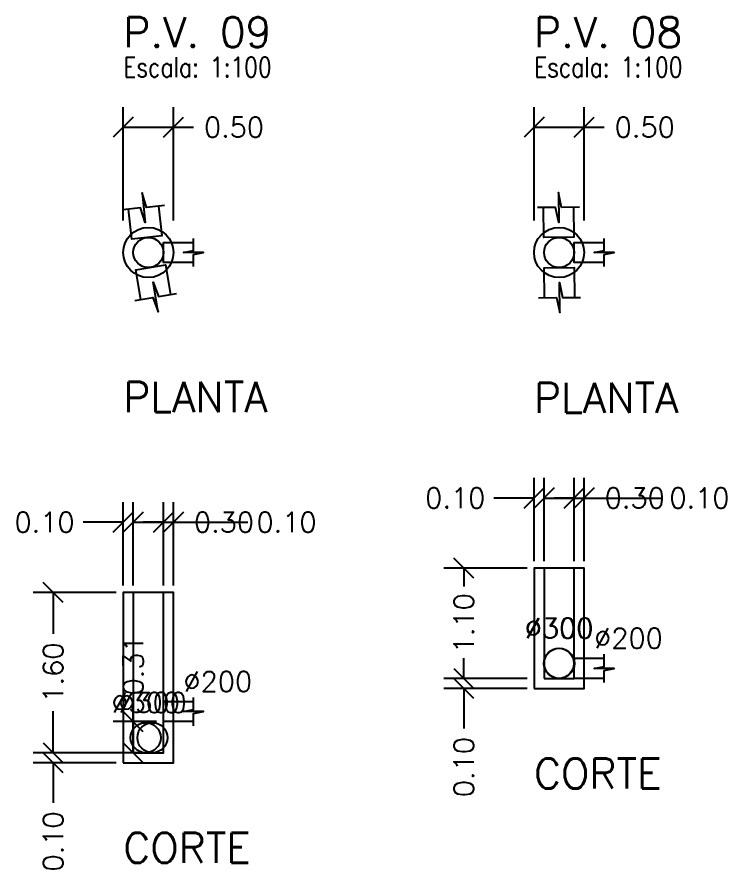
# Model space of a CAD drawing. Extents: x -6997814 to 14282083, y -16 to 289481930.
# Drawn here: x 363530.02 to 363537.1, y 7352387.64 to 7352396.14 of the extents above; entities that cross this region are included whole.
import ezdxf
from ezdxf.enums import TextEntityAlignment as Align

# ---------------------------------------------------------------- set-up
doc = ezdxf.new("R2010")
doc.units = 0
doc.header["$LTSCALE"] = 6.5
doc.header["$PDMODE"] = 3
doc.header["$PDSIZE"] = -0.3
doc.layers.get('0').update_dxf_attribs({"linetype": 'CONTINUOUS'})
doc.layers.get('Defpoints').update_dxf_attribs({"linetype": 'CONTINUOUS'})
for name, color, linetype in [('DETALHE_POCO_COT', 8, 'CONTINUOUS'), ('DETALHE_POCO_FOR', 7, 'CONTINUOUS'), ('DETALHE_POCO_TIT', 5, 'CONTINUOUS'), ('DETALHE_POCO_TUB', 4, 'CONTINUOUS'), ('DETALHE_POCO_TXT', 7, 'CONTINUOUS')]:
    doc.layers.add(name, color=color, linetype=linetype)
doc.styles.add('ROMANS', font='romans.shx')
doc.styles.get("Standard").update_dxf_attribs({"font": 'simplex.shx'})
doc.dimstyles.get("Standard").update_dxf_attribs({"dimtxt": 0.18, "dimasz": 0.18, "dimexe": 0.18, "dimexo": 0.0625, "dimgap": 0.09, "dimtad": 0, "dimtih": 1, "dimtoh": 1, "dimdec": 4, "dimzin": 0, "dimdsep": 46, "dimtxsty": 'Standard', "dimcen": 0.09, "dimadec": 0, "dimazin": 0, "dimtfac": 1, "dimtdec": 4, "dimtofl": 0, "dimtmove": 0, "dimatfit": 3, "dimfxl": 1, "dimtolj": 1, "dimtzin": 0, "dimarcsym": 0})

# ---------------------------------------------------------------- blocks, each defined once
blk = doc.blocks.new('_OBLIQUE')
at = {"color": 0, "linetype": 'ByBlock'}
blk.add_line((-0.5, -0.5), (0.5, 0.5), dxfattribs=at)
blk = doc.blocks.new('*D413')
at = {"layer": 'Defpoints', "color": 0, "lineweight": -2, "transparency": 16777216}
for p in [(363531.5799, 7352395.045), (363531.0799, 7352394.045), (363531.5799, 7352394.045)]:
    blk.add_point(p, dxfattribs=at)
at = {"layer": 'DETALHE_POCO_COT', "color": 0, "lineweight": -2, "transparency": 16777216}
for p, q in [((363531.0799, 7352394.1144), (363531.0799, 7352395.245)), ((363531.5799, 7352394.1144), (363531.5799, 7352395.245)), ((363531.0799, 7352395.045), (363531.5799, 7352395.045)), ((363531.5799, 7352395.045), (363531.7799, 7352395.045))]:
    blk.add_line(p, q, dxfattribs=at)
at = {"layer": 'DETALHE_POCO_COT', "color": 0, "lineweight": -2, "transparency": 16777216, "xscale": 0.2, "yscale": 0.2, "zscale": 0.2, "rotation": 180}
blk.add_blockref('_OBLIQUE', (363531.0799, 7352395.045), dxfattribs=at)
at = {"layer": 'DETALHE_POCO_COT', "color": 0, "lineweight": -2, "transparency": 16777216, "xscale": 0.2, "yscale": 0.2, "zscale": 0.2}
blk.add_blockref('_OBLIQUE', (363531.5799, 7352395.045), dxfattribs=at)
at = {"layer": 'DETALHE_POCO_COT', "color": 0, "lineweight": -2, "transparency": 16777216, "insert": (363532.1846, 7352395.045), "char_height": 0.2, "attachment_point": 5}
blk.add_mtext('\\A1;0.50', dxfattribs=at)
blk = doc.blocks.new('*D414')
at = {"layer": 'Defpoints', "color": 0, "lineweight": -2, "transparency": 16777216}
for p in [(363530.3799, 7352390.4029), (363531.0799, 7352390.4029), (363531.0799, 7352388.8029)]:
    blk.add_point(p, dxfattribs=at)
at = {"layer": 'DETALHE_POCO_COT', "color": 0, "lineweight": -2, "transparency": 16777216}
for p, q in [((363531.0104, 7352390.4029), (363530.1799, 7352390.4029)), ((363530.3799, 7352390.4029), (363530.3799, 7352389.9886)), ((363530.3799, 7352388.8029), (363530.3799, 7352389.2172)), ((363531.0104, 7352388.8029), (363530.1799, 7352388.8029))]:
    blk.add_line(p, q, dxfattribs=at)
at = {"layer": 'DETALHE_POCO_COT', "color": 0, "lineweight": -2, "transparency": 16777216, "xscale": 0.2, "yscale": 0.2, "zscale": 0.2}
for p, rotation in [((363530.3799, 7352390.4029), 90), ((363530.3799, 7352388.8029), 270)]:
    blk.add_blockref('_OBLIQUE', p, dxfattribs=dict(at, rotation=rotation))
at = {"layer": 'DETALHE_POCO_COT', "color": 0, "lineweight": -2, "transparency": 16777216, "insert": (363530.3799, 7352389.6029), "char_height": 0.2, "attachment_point": 5, "rotation": 90}
blk.add_mtext('\\A1;1.60', dxfattribs=at)
blk = doc.blocks.new('*D415')
at = {"layer": 'Defpoints', "color": 0, "lineweight": -2, "transparency": 16777216}
for p in [(363531.1799, 7352391.1029), (363531.0799, 7352390.4029), (363531.1799, 7352390.4029)]:
    blk.add_point(p, dxfattribs=at)
at = {"layer": 'DETALHE_POCO_COT', "color": 0, "lineweight": -2, "transparency": 16777216}
for p, q in [((363531.0799, 7352390.4723), (363531.0799, 7352391.3029)), ((363531.1799, 7352390.4723), (363531.1799, 7352391.3029)), ((363531.0799, 7352391.1029), (363530.6799, 7352391.1029)), ((363531.1799, 7352391.1029), (363531.3799, 7352391.1029))]:
    blk.add_line(p, q, dxfattribs=at)
at = {"layer": 'DETALHE_POCO_COT', "color": 0, "lineweight": -2, "transparency": 16777216, "xscale": 0.2, "yscale": 0.2, "zscale": 0.2}
blk.add_blockref('_OBLIQUE', (363531.0799, 7352391.1029), dxfattribs=at)
at = {"layer": 'DETALHE_POCO_COT', "color": 0, "lineweight": -2, "transparency": 16777216, "xscale": 0.2, "yscale": 0.2, "zscale": 0.2, "rotation": 180}
blk.add_blockref('_OBLIQUE', (363531.1799, 7352391.1029), dxfattribs=at)
at = {"layer": 'DETALHE_POCO_COT', "color": 0, "lineweight": -2, "transparency": 16777216, "insert": (363530.2941, 7352391.1029), "char_height": 0.2, "attachment_point": 5}
blk.add_mtext('\\A1;0.10', dxfattribs=at)
blk = doc.blocks.new('*D416')
at = {"layer": 'Defpoints', "color": 0, "lineweight": -2, "transparency": 16777216}
for p in [(363531.4799, 7352391.1029), (363531.1799, 7352390.4029), (363531.4799, 7352390.4029)]:
    blk.add_point(p, dxfattribs=at)
at = {"layer": 'DETALHE_POCO_COT', "color": 0, "lineweight": -2, "transparency": 16777216}
for p, q in [((363531.1799, 7352390.4723), (363531.1799, 7352391.3029)), ((363531.4799, 7352390.4723), (363531.4799, 7352391.3029)), ((363531.1799, 7352391.1029), (363531.4799, 7352391.1029)), ((363531.4799, 7352391.1029), (363531.6799, 7352391.1029))]:
    blk.add_line(p, q, dxfattribs=at)
at = {"layer": 'DETALHE_POCO_COT', "color": 0, "lineweight": -2, "transparency": 16777216, "xscale": 0.2, "yscale": 0.2, "zscale": 0.2, "rotation": 180}
blk.add_blockref('_OBLIQUE', (363531.1799, 7352391.1029), dxfattribs=at)
at = {"layer": 'DETALHE_POCO_COT', "color": 0, "lineweight": -2, "transparency": 16777216, "xscale": 0.2, "yscale": 0.2, "zscale": 0.2}
blk.add_blockref('_OBLIQUE', (363531.4799, 7352391.1029), dxfattribs=at)
at = {"layer": 'DETALHE_POCO_COT', "color": 0, "lineweight": -2, "transparency": 16777216, "insert": (363532.0846, 7352391.1029), "char_height": 0.2, "attachment_point": 5}
blk.add_mtext('\\A1;0.30', dxfattribs=at)
blk = doc.blocks.new('*D417')
at = {"layer": 'Defpoints', "color": 0, "lineweight": -2, "transparency": 16777216}
for p in [(363531.5799, 7352391.1029), (363531.4799, 7352390.4029), (363531.5799, 7352390.4029)]:
    blk.add_point(p, dxfattribs=at)
at = {"layer": 'DETALHE_POCO_COT', "color": 0, "lineweight": -2, "transparency": 16777216}
for p, q in [((363531.4799, 7352390.4723), (363531.4799, 7352391.3029)), ((363531.5799, 7352390.4723), (363531.5799, 7352391.3029)), ((363531.4799, 7352391.1029), (363531.2799, 7352391.1029)), ((363531.5799, 7352391.1029), (363532.323, 7352391.1029))]:
    blk.add_line(p, q, dxfattribs=at)
at = {"layer": 'DETALHE_POCO_COT', "color": 0, "lineweight": -2, "transparency": 16777216, "xscale": 0.2, "yscale": 0.2, "zscale": 0.2}
blk.add_blockref('_OBLIQUE', (363531.4799, 7352391.1029), dxfattribs=at)
at = {"layer": 'DETALHE_POCO_COT', "color": 0, "lineweight": -2, "transparency": 16777216, "xscale": 0.2, "yscale": 0.2, "zscale": 0.2, "rotation": 180}
blk.add_blockref('_OBLIQUE', (363531.5799, 7352391.1029), dxfattribs=at)
at = {"layer": 'DETALHE_POCO_COT', "color": 0, "lineweight": -2, "transparency": 16777216, "insert": (363532.7087, 7352391.1029), "char_height": 0.2, "attachment_point": 5}
blk.add_mtext('\\A1;0.10', dxfattribs=at)
blk = doc.blocks.new('*D418')
at = {"layer": 'Defpoints', "color": 0, "lineweight": -2, "transparency": 16777216}
for p in [(363530.3799, 7352388.8029), (363531.0799, 7352388.8029), (363531.0799, 7352388.7029)]:
    blk.add_point(p, dxfattribs=at)
at = {"layer": 'DETALHE_POCO_COT', "color": 0, "lineweight": -2, "transparency": 16777216}
for p, q in [((363530.3799, 7352388.8029), (363530.3799, 7352389.0029)), ((363531.0104, 7352388.8029), (363530.1799, 7352388.8029)), ((363531.0104, 7352388.7029), (363530.1799, 7352388.7029)), ((363530.3799, 7352388.7029), (363530.3799, 7352388.3029))]:
    blk.add_line(p, q, dxfattribs=at)
at = {"layer": 'DETALHE_POCO_COT', "color": 0, "lineweight": -2, "transparency": 16777216, "xscale": 0.2, "yscale": 0.2, "zscale": 0.2}
for p, rotation in [((363530.3799, 7352388.8029), 270), ((363530.3799, 7352388.7029), 90)]:
    blk.add_blockref('_OBLIQUE', p, dxfattribs=dict(at, rotation=rotation))
at = {"layer": 'DETALHE_POCO_COT', "color": 0, "lineweight": -2, "transparency": 16777216, "insert": (363530.3799, 7352387.9172), "char_height": 0.2, "attachment_point": 5, "rotation": 90}
blk.add_mtext('\\A1;0.10', dxfattribs=at)
blk = doc.blocks.new('*D419')
at = {"layer": 'Defpoints', "color": 0, "lineweight": -2, "transparency": 16777216}
for p in [(363531.1799, 7352389.1129), (363531.4799, 7352389.1129), (363531.4799, 7352388.8029)]:
    blk.add_point(p, dxfattribs=at)
at = {"layer": 'DETALHE_POCO_COT', "color": 0, "lineweight": -2, "transparency": 16777216}
for p, q in [((363531.1799, 7352389.1129), (363531.1799, 7352389.3129)), ((363531.4104, 7352389.1129), (363530.9799, 7352389.1129)), ((363531.1799, 7352388.8029), (363531.1799, 7352389.1129)), ((363531.4104, 7352388.8029), (363530.9799, 7352388.8029))]:
    blk.add_line(p, q, dxfattribs=at)
at = {"layer": 'DETALHE_POCO_COT', "color": 0, "lineweight": -2, "transparency": 16777216, "xscale": 0.2, "yscale": 0.2, "zscale": 0.2}
for p, rotation in [((363531.1799, 7352389.1129), 90), ((363531.1799, 7352388.8029), 270)]:
    blk.add_blockref('_OBLIQUE', p, dxfattribs=dict(at, rotation=rotation))
at = {"layer": 'DETALHE_POCO_COT', "color": 0, "lineweight": -2, "transparency": 16777216, "insert": (363531.1799, 7352389.6748), "char_height": 0.2, "attachment_point": 5, "rotation": 90}
blk.add_mtext('\\A1;0.31', dxfattribs=at)
blk = doc.blocks.new('*D420')
at = {"layer": 'Defpoints', "color": 0, "lineweight": -2, "transparency": 16777216}
for p in [(363535.6784, 7352395.045), (363535.1784, 7352394.045), (363535.6784, 7352394.045)]:
    blk.add_point(p, dxfattribs=at)
at = {"layer": 'DETALHE_POCO_COT', "color": 0, "lineweight": -2, "transparency": 16777216}
for p, q in [((363535.1784, 7352394.1144), (363535.1784, 7352395.245)), ((363535.6784, 7352394.1144), (363535.6784, 7352395.245)), ((363535.1784, 7352395.045), (363535.6784, 7352395.045)), ((363535.6784, 7352395.045), (363535.8784, 7352395.045))]:
    blk.add_line(p, q, dxfattribs=at)
at = {"layer": 'DETALHE_POCO_COT', "color": 0, "lineweight": -2, "transparency": 16777216, "xscale": 0.2, "yscale": 0.2, "zscale": 0.2, "rotation": 180}
blk.add_blockref('_OBLIQUE', (363535.1784, 7352395.045), dxfattribs=at)
at = {"layer": 'DETALHE_POCO_COT', "color": 0, "lineweight": -2, "transparency": 16777216, "xscale": 0.2, "yscale": 0.2, "zscale": 0.2}
blk.add_blockref('_OBLIQUE', (363535.6784, 7352395.045), dxfattribs=at)
at = {"layer": 'DETALHE_POCO_COT', "color": 0, "lineweight": -2, "transparency": 16777216, "insert": (363536.2832, 7352395.045), "char_height": 0.2, "attachment_point": 5}
blk.add_mtext('\\A1;0.50', dxfattribs=at)
blk = doc.blocks.new('*D421')
at = {"layer": 'Defpoints', "color": 0, "lineweight": -2, "transparency": 16777216}
for p in [(363534.4784, 7352390.645), (363535.1784, 7352390.645), (363535.1784, 7352389.545)]:
    blk.add_point(p, dxfattribs=at)
at = {"layer": 'DETALHE_POCO_COT', "color": 0, "lineweight": -2, "transparency": 16777216}
for p, q in [((363535.109, 7352390.645), (363534.2784, 7352390.645)), ((363534.4784, 7352390.645), (363534.4784, 7352390.4617)), ((363534.4784, 7352389.545), (363534.4784, 7352389.7283)), ((363535.109, 7352389.545), (363534.2784, 7352389.545))]:
    blk.add_line(p, q, dxfattribs=at)
at = {"layer": 'DETALHE_POCO_COT', "color": 0, "lineweight": -2, "transparency": 16777216, "xscale": 0.2, "yscale": 0.2, "zscale": 0.2}
for p, rotation in [((363534.4784, 7352390.645), 90), ((363534.4784, 7352389.545), 270)]:
    blk.add_blockref('_OBLIQUE', p, dxfattribs=dict(at, rotation=rotation))
at = {"layer": 'DETALHE_POCO_COT', "color": 0, "lineweight": -2, "transparency": 16777216, "insert": (363534.4784, 7352390.095), "char_height": 0.2, "attachment_point": 5, "rotation": 90}
blk.add_mtext('\\A1;1.10', dxfattribs=at)
blk = doc.blocks.new('*D422')
at = {"layer": 'Defpoints', "color": 0, "lineweight": -2, "transparency": 16777216}
for p in [(363535.2784, 7352391.345), (363535.1784, 7352390.645), (363535.2784, 7352390.645)]:
    blk.add_point(p, dxfattribs=at)
at = {"layer": 'DETALHE_POCO_COT', "color": 0, "lineweight": -2, "transparency": 16777216}
for p, q in [((363535.1784, 7352390.7144), (363535.1784, 7352391.545)), ((363535.2784, 7352390.7144), (363535.2784, 7352391.545)), ((363535.1784, 7352391.345), (363534.7784, 7352391.345)), ((363535.2784, 7352391.345), (363535.4784, 7352391.345))]:
    blk.add_line(p, q, dxfattribs=at)
at = {"layer": 'DETALHE_POCO_COT', "color": 0, "lineweight": -2, "transparency": 16777216, "xscale": 0.2, "yscale": 0.2, "zscale": 0.2}
blk.add_blockref('_OBLIQUE', (363535.1784, 7352391.345), dxfattribs=at)
at = {"layer": 'DETALHE_POCO_COT', "color": 0, "lineweight": -2, "transparency": 16777216, "xscale": 0.2, "yscale": 0.2, "zscale": 0.2, "rotation": 180}
blk.add_blockref('_OBLIQUE', (363535.2784, 7352391.345), dxfattribs=at)
at = {"layer": 'DETALHE_POCO_COT', "color": 0, "lineweight": -2, "transparency": 16777216, "insert": (363534.3927, 7352391.345), "char_height": 0.2, "attachment_point": 5}
blk.add_mtext('\\A1;0.10', dxfattribs=at)
blk = doc.blocks.new('*D423')
at = {"layer": 'Defpoints', "color": 0, "lineweight": -2, "transparency": 16777216}
for p in [(363535.5784, 7352391.345), (363535.2784, 7352390.645), (363535.5784, 7352390.645)]:
    blk.add_point(p, dxfattribs=at)
at = {"layer": 'DETALHE_POCO_COT', "color": 0, "lineweight": -2, "transparency": 16777216}
for p, q in [((363535.2784, 7352390.7144), (363535.2784, 7352391.545)), ((363535.5784, 7352390.7144), (363535.5784, 7352391.545)), ((363535.2784, 7352391.345), (363535.5784, 7352391.345)), ((363535.5784, 7352391.345), (363535.7784, 7352391.345))]:
    blk.add_line(p, q, dxfattribs=at)
at = {"layer": 'DETALHE_POCO_COT', "color": 0, "lineweight": -2, "transparency": 16777216, "xscale": 0.2, "yscale": 0.2, "zscale": 0.2, "rotation": 180}
blk.add_blockref('_OBLIQUE', (363535.2784, 7352391.345), dxfattribs=at)
at = {"layer": 'DETALHE_POCO_COT', "color": 0, "lineweight": -2, "transparency": 16777216, "xscale": 0.2, "yscale": 0.2, "zscale": 0.2}
blk.add_blockref('_OBLIQUE', (363535.5784, 7352391.345), dxfattribs=at)
at = {"layer": 'DETALHE_POCO_COT', "color": 0, "lineweight": -2, "transparency": 16777216, "insert": (363536.1832, 7352391.345), "char_height": 0.2, "attachment_point": 5}
blk.add_mtext('\\A1;0.30', dxfattribs=at)
blk = doc.blocks.new('*D424')
at = {"layer": 'Defpoints', "color": 0, "lineweight": -2, "transparency": 16777216}
for p in [(363535.6784, 7352391.345), (363535.5784, 7352390.645), (363535.6784, 7352390.645)]:
    blk.add_point(p, dxfattribs=at)
at = {"layer": 'DETALHE_POCO_COT', "color": 0, "lineweight": -2, "transparency": 16777216}
for p, q in [((363535.5784, 7352390.7144), (363535.5784, 7352391.545)), ((363535.6784, 7352390.7144), (363535.6784, 7352391.545)), ((363535.5784, 7352391.345), (363535.3784, 7352391.345)), ((363535.6784, 7352391.345), (363536.4436, 7352391.345))]:
    blk.add_line(p, q, dxfattribs=at)
at = {"layer": 'DETALHE_POCO_COT', "color": 0, "lineweight": -2, "transparency": 16777216, "xscale": 0.2, "yscale": 0.2, "zscale": 0.2}
blk.add_blockref('_OBLIQUE', (363535.5784, 7352391.345), dxfattribs=at)
at = {"layer": 'DETALHE_POCO_COT', "color": 0, "lineweight": -2, "transparency": 16777216, "xscale": 0.2, "yscale": 0.2, "zscale": 0.2, "rotation": 180}
blk.add_blockref('_OBLIQUE', (363535.6784, 7352391.345), dxfattribs=at)
at = {"layer": 'DETALHE_POCO_COT', "color": 0, "lineweight": -2, "transparency": 16777216, "insert": (363536.8293, 7352391.345), "char_height": 0.2, "attachment_point": 5}
blk.add_mtext('\\A1;0.10', dxfattribs=at)
blk = doc.blocks.new('*D425')
at = {"layer": 'Defpoints', "color": 0, "lineweight": -2, "transparency": 16777216}
for p in [(363534.4784, 7352389.545), (363535.1784, 7352389.545), (363535.1784, 7352389.445)]:
    blk.add_point(p, dxfattribs=at)
at = {"layer": 'DETALHE_POCO_COT', "color": 0, "lineweight": -2, "transparency": 16777216}
for p, q in [((363534.4784, 7352389.545), (363534.4784, 7352389.745)), ((363535.109, 7352389.545), (363534.2784, 7352389.545)), ((363535.109, 7352389.445), (363534.2784, 7352389.445)), ((363534.4784, 7352389.445), (363534.4784, 7352389.045))]:
    blk.add_line(p, q, dxfattribs=at)
at = {"layer": 'DETALHE_POCO_COT', "color": 0, "lineweight": -2, "transparency": 16777216, "xscale": 0.2, "yscale": 0.2, "zscale": 0.2}
for p, rotation in [((363534.4784, 7352389.545), 270), ((363534.4784, 7352389.445), 90)]:
    blk.add_blockref('_OBLIQUE', p, dxfattribs=dict(at, rotation=rotation))
at = {"layer": 'DETALHE_POCO_COT', "color": 0, "lineweight": -2, "transparency": 16777216, "insert": (363534.4784, 7352388.6593), "char_height": 0.2, "attachment_point": 5, "rotation": 90}
blk.add_mtext('\\A1;0.10', dxfattribs=at)

msp = doc.modelspace()

# ---------------------------------------------------------------- linework, layer by layer
at = {"layer": 'DETALHE_POCO_FOR', "linetype": 'Continuous', "lineweight": -2}
for points in [[(363535.17843, 7352389.445), (363535.67843, 7352389.445), (363535.67843, 7352390.645), (363535.17843, 7352390.645)], [(363535.27843, 7352389.545), (363535.57843, 7352389.545), (363535.57843, 7352390.645), (363535.27843, 7352390.645)], [(363531.07985, 7352388.7029), (363531.57985, 7352388.7029), (363531.57985, 7352390.4029), (363531.07985, 7352390.4029)], [(363531.17985, 7352388.8029), (363531.47985, 7352388.8029), (363531.47985, 7352390.4029), (363531.17985, 7352390.4029)]]:
    msp.add_lwpolyline(points, close=True, dxfattribs=at)
for centre, radius in [((363531.32985, 7352393.79497), 0.25), ((363535.42843, 7352393.79497), 0.25), ((363531.32985, 7352393.79497), 0.15), ((363535.42843, 7352393.79497), 0.15)]:
    msp.add_circle(centre, radius, dxfattribs=at)
at = {"layer": 'DETALHE_POCO_TUB', "linetype": 'Continuous', "lineweight": -2}
for points in [[(363531.49157, 7352394.26449), (363531.31256, 7352394.24564), (363531.26701, 7352394.39167), (363531.29843, 7352394.09332), (363531.25289, 7352394.23936), (363531.07388, 7352394.22051)], [(363535.63367, 7352394.24716), (363535.45368, 7352394.24527), (363535.42211, 7352394.39494), (363535.42527, 7352394.09496), (363535.39369, 7352394.24463), (363535.2137, 7352394.24274)], [(363531.4319, 7352394.25821), (363531.46332, 7352393.95986), (363531.16497, 7352393.92844), (363531.13355, 7352394.22679)], [(363535.57368, 7352394.24653), (363535.57684, 7352393.94655), (363535.27685, 7352393.94339), (363535.27369, 7352394.24337)], [(363531.77985, 7352393.69497), (363531.47985, 7352393.69497), (363531.47985, 7352393.89497), (363531.77985, 7352393.89497)], [(363531.77985, 7352393.65497), (363531.77985, 7352393.77497), (363531.87985, 7352393.79497), (363531.67985, 7352393.79497), (363531.77985, 7352393.81497), (363531.77985, 7352393.93497)], [(363535.87843, 7352393.69497), (363535.57843, 7352393.69497), (363535.57843, 7352393.89497), (363535.87843, 7352393.89497)], [(363535.87843, 7352393.65497), (363535.87843, 7352393.77497), (363535.97843, 7352393.79497), (363535.77843, 7352393.79497), (363535.87843, 7352393.81497), (363535.87843, 7352393.93497)], [(363531.25475, 7352393.32662), (363531.20614, 7352393.62265), (363531.50218, 7352393.67126), (363531.55078, 7352393.37522)], [(363535.28296, 7352393.34349), (363535.27994, 7352393.64347), (363535.57993, 7352393.64649), (363535.58295, 7352393.34651)], [(363531.19554, 7352393.31689), (363531.37316, 7352393.34606), (363531.42707, 7352393.2029), (363531.37846, 7352393.49894), (363531.43237, 7352393.35578), (363531.60999, 7352393.38495)], [(363535.22296, 7352393.34288), (363535.40296, 7352393.3447), (363535.43446, 7352393.195), (363535.43144, 7352393.49499), (363535.46295, 7352393.3453), (363535.64294, 7352393.34711)], [(363535.87843, 7352389.545), (363535.57843, 7352389.545), (363535.57843, 7352389.745), (363535.87843, 7352389.745)], [(363535.87843, 7352389.505), (363535.87843, 7352389.625), (363535.97843, 7352389.645), (363535.77843, 7352389.645), (363535.87843, 7352389.665), (363535.87843, 7352389.785)], [(363531.77985, 7352389.1129), (363531.47985, 7352389.1129), (363531.47985, 7352389.3129), (363531.77985, 7352389.3129)], [(363531.77985, 7352389.0729), (363531.77985, 7352389.1929), (363531.87985, 7352389.2129), (363531.67985, 7352389.2129), (363531.77985, 7352389.2329), (363531.77985, 7352389.3529)]]:
    msp.add_lwpolyline(points, dxfattribs=at)
for centre in [(363535.42579, 7352389.695), (363535.43094, 7352389.695), (363531.30353, 7352388.9529), (363531.3709, 7352388.9529)]:
    msp.add_circle(centre, 0.15, dxfattribs=at)

# ---------------------------------------------------------------- texts
at = {"layer": 'DETALHE_POCO_TIT', "linetype": 'Continuous', "lineweight": -2, "style": 'ROMANS'}
for s, p in [('P.V. 09', (363531.07985, 7352395.84497)), ('P.V. 08', (363535.17843, 7352395.84497)), ('PLANTA', (363531.07985, 7352392.2029)), ('PLANTA', (363535.17843, 7352392.195)), ('CORTE', (363535.17843, 7352388.445)), ('CORTE', (363531.07985, 7352387.7029))]:
    msp.add_text(s, height=0.3, dxfattribs=at).set_placement(p)
at = {"layer": 'DETALHE_POCO_TXT', "linetype": 'Continuous', "lineweight": -2, "style": 'ROMANS', "width": 0.8}
for p in [(363531.07985, 7352395.54497), (363535.17843, 7352395.54497)]:
    msp.add_text('Escala: 1:100', height=0.2, dxfattribs=at).set_placement(p)
at = {"layer": 'DETALHE_POCO_TXT', "linetype": 'Continuous', "lineweight": -2, "style": 'ROMANS'}
for p in [(363535.42579, 7352389.945), (363535.43094, 7352389.945), (363531.30353, 7352389.2029), (363531.3709, 7352389.2029)]:
    msp.add_text('%%C300', height=0.2, dxfattribs=at).set_placement(p, align=Align.CENTER)
for p in [(363535.77843, 7352389.845), (363531.67985, 7352389.4129)]:
    msp.add_text('%%C200', height=0.2, dxfattribs=at).set_placement(p)

# ---------------------------------------------------------------- dimensions: what is measured, and where the dimension line sits
at = {"layer": 'DETALHE_POCO_COT', "lineweight": -2}
for base, p1, p2, text, override, picture, middle in [((363531.57985, 7352395.04497), (363531.07985, 7352394.04497), (363531.57985, 7352394.04497), '0.50', {"dimscale": 1.111111, "dimtih": 0, "dimtoh": 0, "dimblk1": 'OBLIQUE', "dimblk2": 'OBLIQUE', "dimsah": 1}, '*D413', (363532.18462, 7352395.04497)), ((363535.67843, 7352395.04497), (363535.17843, 7352394.04497), (363535.67843, 7352394.04497), '0.50', {"dimscale": 1.111111, "dimtih": 0, "dimtoh": 0, "dimblk1": 'OBLIQUE', "dimblk2": 'OBLIQUE', "dimsah": 1}, '*D420', (363536.28319, 7352395.04497)), ((363535.27843, 7352391.345), (363535.17843, 7352390.645), (363535.27843, 7352390.645), '0.10', {"dimscale": 1.111111, "dimjust": 1, "dimtih": 0, "dimtoh": 0, "dimblk1": 'OBLIQUE', "dimblk2": 'OBLIQUE', "dimsah": 1}, '*D422', (363534.39271, 7352391.345)), ((363535.57843, 7352391.345), (363535.27843, 7352390.645), (363535.57843, 7352390.645), '0.30', {"dimscale": 1.111111, "dimtih": 0, "dimtoh": 0, "dimblk1": 'OBLIQUE', "dimblk2": 'OBLIQUE', "dimsah": 1}, '*D423', (363536.18319, 7352391.345)), ((363531.17985, 7352391.1029), (363531.07985, 7352390.4029), (363531.17985, 7352390.4029), '0.10', {"dimscale": 1.111111, "dimjust": 1, "dimtih": 0, "dimtoh": 0, "dimblk1": 'OBLIQUE', "dimblk2": 'OBLIQUE', "dimsah": 1}, '*D415', (363530.29414, 7352391.1029)), ((363531.47985, 7352391.1029), (363531.17985, 7352390.4029), (363531.47985, 7352390.4029), '0.30', {"dimscale": 1.111111, "dimtih": 0, "dimtoh": 0, "dimblk1": 'OBLIQUE', "dimblk2": 'OBLIQUE', "dimsah": 1}, '*D416', (363532.08462, 7352391.1029))]:
    dim = msp.add_linear_dim(base=base, p1=p1, p2=p2, text=text, dimstyle='Standard', override=override, dxfattribs=at)
    dim.commit()
    dim.dimension.update_dxf_attribs({"geometry": picture, "text_midpoint": middle})
for base, p1, p2, picture, middle in [((363535.67843, 7352391.345), (363535.57843, 7352390.645), (363535.67843, 7352390.645), '*D424', (363536.82927, 7352391.345)), ((363531.57985, 7352391.1029), (363531.47985, 7352390.4029), (363531.57985, 7352390.4029), '*D417', (363532.70874, 7352391.1029))]:
    dim = msp.add_linear_dim(base=base, p1=p1, p2=p2, text='0.10', dimstyle='Standard', override={"dimscale": 1.111111, "dimjust": 2, "dimtih": 0, "dimtoh": 0, "dimblk1": 'OBLIQUE', "dimblk2": 'OBLIQUE', "dimsah": 1}, dxfattribs=at)
    dim.commit()
    dim.dimension.update_dxf_attribs({"geometry": picture, "text_midpoint": middle, "dimtype": 160})
for base, p1, p2, text, override, picture, middle in [((363534.47843, 7352390.645), (363535.17843, 7352389.545), (363535.17843, 7352390.645), '1.10', {"dimscale": 1.111111, "dimtih": 0, "dimtoh": 0, "dimblk1": 'OBLIQUE', "dimblk2": 'OBLIQUE', "dimsah": 1}, '*D421', (363534.47843, 7352390.095)), ((363530.37985, 7352390.4029), (363531.07985, 7352388.8029), (363531.07985, 7352390.4029), '1.60', {"dimscale": 1.111111, "dimtih": 0, "dimtoh": 0, "dimblk1": 'OBLIQUE', "dimblk2": 'OBLIQUE', "dimsah": 1}, '*D414', (363530.37985, 7352389.6029)), ((363531.17985, 7352389.1129), (363531.47985, 7352388.8029), (363531.47985, 7352389.1129), '0.31', {"dimscale": 1.111111, "dimtih": 0, "dimtoh": 0, "dimblk1": 'OBLIQUE', "dimblk2": 'OBLIQUE', "dimsah": 1}, '*D419', (363531.17985, 7352389.67481)), ((363534.47843, 7352389.545), (363535.17843, 7352389.445), (363535.17843, 7352389.545), '0.10', {"dimscale": 1.111111, "dimjust": 1, "dimtih": 0, "dimtoh": 0, "dimblk1": 'OBLIQUE', "dimblk2": 'OBLIQUE', "dimsah": 1}, '*D425', (363534.47843, 7352388.65929)), ((363530.37985, 7352388.8029), (363531.07985, 7352388.7029), (363531.07985, 7352388.8029), '0.10', {"dimscale": 1.111111, "dimjust": 1, "dimtih": 0, "dimtoh": 0, "dimblk1": 'OBLIQUE', "dimblk2": 'OBLIQUE', "dimsah": 1}, '*D418', (363530.37985, 7352387.91719))]:
    dim = msp.add_linear_dim(base=base, p1=p1, p2=p2, angle=90, text=text, dimstyle='Standard', override=override, dxfattribs=at)
    dim.commit()
    dim.dimension.update_dxf_attribs({"geometry": picture, "text_midpoint": middle})

doc.saveas('drawing.dxf')
